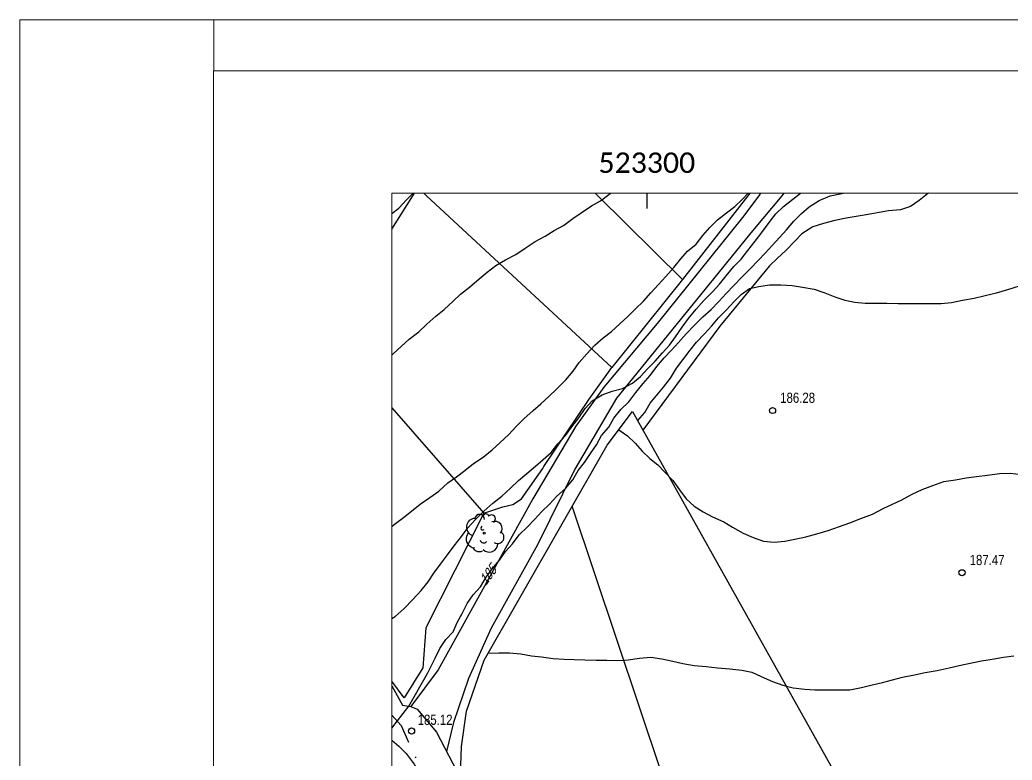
# Model space of a CAD drawing. Header units: metres. Extents: x 523239 to 523998, y 4669208 to 4669802.
# Drawn here: x 523238.5 to 523335.8, y 4669729.4 to 4669802 of the extents above; entities that cross this region are included whole.
import ezdxf
from ezdxf.enums import TextEntityAlignment as Align

# ---------------------------------------------------------------- set-up
doc = ezdxf.new("R2010")
doc.units = ezdxf.units.M
doc.header["$MEASUREMENT"] = 0
doc.linetypes.add('MORSE_D', pattern=[31.75, 12.7, -6.35, 0, -6.35, 0, -6.35])
for name, color, linetype in [('031006 Cota terreno', 9, 'Continuous'), ('032011 Curva cada 1 m', 40, 'Continuous'), ('032015 Curva cada 5 m', 34, 'Continuous'), ('033006 Texto cota terreno', 9, 'Continuous'), ('033015 Texto curva maestra', 42, 'Continuous'), ('072001 Borde aglomerado u hormigon', 7, 'Continuous'), ('072003 Camino', 7, 'Continuous'), ('082001 Valla Alambrada', 7, 'ALAMBRADA'), ('082002 Muro Tapia', 6, 'Continuous'), ('082004 Linde', 3, 'Continuous'), ('082009 Linde Antigua', 104, 'Continuous'), ('101001 Arbol', 3, 'Continuous'), ('102002 Zona arbolada', 3, 'MASA'), ('202001 Eje Calle', 254, 'MORSE_D'), ('992007 Cuadricula', 7, 'Continuous'), ('993007 Textos cuadricula', 7, 'Continuous')]:
    doc.layers.add(name, color=color, linetype=linetype)
doc.layers.add('992006 Lineas cajetin', color=7, linetype='Continuous', lineweight=0)
doc.styles.add('Legend', font='calibri.ttf')
doc.styles.get("Standard").update_dxf_attribs({"font": 'arial.ttf'})
doc.linetypes.add('ALAMBRADA', pattern='A,3,[131,GEOGRAMA.SHX,S=0.5,R=0,X=0,Y=0],3', length=6)
doc.linetypes.add('MASA', pattern='A,0.0001,[130,GEOGRAMA.SHX,S=0.5,R=180,X=0,Y=0],-2.9', length=2.9001)

# ---------------------------------------------------------------- blocks, each defined once
blk = doc.blocks.new('COTAP')
at = {"color": 0}
blk.add_circle((0, 0), 0.3, dxfattribs=at)
blk = doc.blocks.new('ARBOL')
at = {"color": 0}
blk.add_circle((0, 0), 0.0939, dxfattribs=at)
for centre, radius, start, end in [((-0.902, 0.61), 0.852, 92.28, 254.58), ((-0.448, 1.368), 0.48, 359.28777, 173.60777), ((0.156, 1.551), 0.336, 23.15651, 160.46651), ((0.701, 1.409), 0.384, 301.57804, 139.32804), ((1.05, 0.46), 0.708, 319.85562, 114.76562), ((-0.146, 0.514), 0.192, 119.14, 310.56), ((1.31, -0.398), 0.612, 235.52754, 62.02753), ((-0.89, -0.542), 0.888, 142.64, 266.54), ((-0.062, -0.614), 0.336, 189.64, 323.88), ((-0.482, -1.082), 0.72, 213.78, 295.32), ((0.478, -0.998), 0.852, 224.67, 0.24)]:
    blk.add_arc(centre, radius, start, end, dxfattribs=at)

msp = doc.modelspace()

# ---------------------------------------------------------------- linework, layer by layer
at = {"layer": '032011 Curva cada 1 m'}
for points, elevation in [([(523275, 4669783.019), (523275.69, 4669783.54), (523276.43, 4669784.36), (523277.106, 4669785)], 181), ([(523275, 4669752.353), (523275.23, 4669752.53), (523276.15, 4669753.21), (523276.95, 4669753.85), (523277.78, 4669754.52), (523278.73, 4669755.19), (523279.6, 4669755.82), (523280.51, 4669756.61), (523281.33, 4669757.21), (523282.15, 4669757.83), (523283, 4669758.5), (523283.95, 4669759.14), (523284.85, 4669759.84), (523285.64, 4669760.59), (523286.45, 4669761.32), (523287.19, 4669762.15), (523287.96, 4669762.9), (523288.86, 4669763.7), (523289.61, 4669764.37), (523290.4, 4669765.09), (523291.17, 4669765.85), (523292.05, 4669766.73), (523292.77, 4669767.55), (523293.36, 4669768.42), (523294.11, 4669769.25), (523294.9, 4669770.13), (523295.72, 4669770.83), (523296.55, 4669771.44), (523297.36, 4669772.2), (523298.14, 4669772.94), (523298.86, 4669773.65), (523299.68, 4669774.42), (523300.38, 4669775.23), (523301.15, 4669776.06), (523301.87, 4669776.86), (523302.66, 4669777.74), (523303.32, 4669778.57), (523303.97, 4669779.33), (523304.82, 4669780.02), (523305.48, 4669780.85), (523306.18, 4669781.64), (523306.94, 4669782.39), (523307.8, 4669783.08), (523308.61, 4669783.72), (523309.39, 4669784.43), (523309.93, 4669785)], 183), ([(523275, 4669743.318), (523275.32, 4669743.53), (523276.22, 4669744.31), (523277.05, 4669745.19), (523277.87, 4669746.07), (523278.56, 4669746.91), (523279.13, 4669747.78), (523279.77, 4669748.65), (523280.47, 4669749.56), (523281.13, 4669750.44), (523281.82, 4669751.37), (523282.47, 4669752.2), (523283.19, 4669752.98), (523284.03, 4669753.83), (523284.89, 4669754.62), (523285.79, 4669755.33), (523286.63, 4669756.09), (523287.41, 4669756.84), (523288.23, 4669757.54), (523289.1, 4669758.24), (523289.85, 4669758.91), (523290.61, 4669759.58), (523291.28, 4669760.43), (523292.02, 4669761.27), (523292.66, 4669762.1), (523293.33, 4669763), (523293.97, 4669763.92), (523294.65, 4669764.67), (523295.62, 4669765.24), (523296.6, 4669765.59), (523297.63, 4669765.87), (523298.58, 4669766.38), (523299.39, 4669767.03), (523300.06, 4669767.78), (523300.8, 4669768.56), (523301.55, 4669769.35), (523302.22, 4669770.11), (523302.81, 4669770.92), (523303.45, 4669771.87), (523304.09, 4669772.74), (523304.84, 4669773.65), (523305.6, 4669774.5), (523306.43, 4669775.35), (523307.12, 4669776.1), (523307.77, 4669776.92), (523308.51, 4669777.82), (523309.26, 4669778.55), (523309.9, 4669779.38), (523310.62, 4669780.32), (523311.26, 4669781.15), (523312, 4669782.13), (523312.64, 4669782.99), (523313.38, 4669783.71), (523314.32, 4669784.42), (523315.066, 4669785)], 184), ([(523275, 4669769.142), (523275.14, 4669769.25), (523275.92, 4669769.97), (523276.69, 4669770.69), (523277.66, 4669771.42), (523278.43, 4669772.16), (523279.32, 4669772.95), (523280.13, 4669773.62), (523281.01, 4669774.42), (523281.75, 4669775.11), (523282.61, 4669775.81), (523283.56, 4669776.61), (523284.36, 4669777.26), (523285.21, 4669777.93), (523286.15, 4669778.47), (523287.16, 4669779.01), (523288.08, 4669779.62), (523289.06, 4669780.27), (523290.04, 4669780.79), (523290.91, 4669781.35), (523291.82, 4669781.84), (523292.74, 4669782.53), (523293.57, 4669783.08), (523294.57, 4669783.77), (523295.46, 4669784.25), (523296.42, 4669784.97), (523296.458, 4669785)], 182), ([(523299.11, 4669762.72), (523299.79, 4669763.53), (523300.32, 4669764.42), (523300.99, 4669765.2), (523301.62, 4669766), (523302.32, 4669766.88), (523302.91, 4669767.87), (523303.53, 4669768.68), (523304.24, 4669769.61), (523304.88, 4669770.42), (523305.65, 4669771.23), (523306.37, 4669772.02), (523307.01, 4669772.8), (523307.81, 4669773.58), (523308.51, 4669774.36), (523309.24, 4669775.08), (523310.07, 4669775.68), (523310.97, 4669775.88), (523312.01, 4669776.02), (523313.12, 4669776.04), (523314.25, 4669775.96), (523315.27, 4669775.8), (523316.4, 4669775.59), (523317.46, 4669775.24), (523318.43, 4669774.86), (523319.39, 4669774.51), (523320.39, 4669774.34), (523321.39, 4669774.24), (523322.41, 4669774.23), (523323.51, 4669774.22), (523324.62, 4669774.21), (523325.69, 4669774.21), (523326.71, 4669774.2), (523327.76, 4669774.21), (523328.86, 4669774.2), (523329.86, 4669774.3), (523330.95, 4669774.52), (523332.08, 4669774.71), (523333.15, 4669774.98), (523334.26, 4669775.24), (523335.37, 4669775.56), (523336.52, 4669775.94)], 186), ([(523297.24, 4669761.83), (523298.12, 4669761.22), (523298.87, 4669760.5), (523299.54, 4669759.72), (523300.29, 4669759.01), (523301.09, 4669758.4), (523301.8, 4669757.65), (523302.55, 4669756.86), (523303.21, 4669755.92), (523303.86, 4669755.05), (523304.64, 4669754.34), (523305.53, 4669753.77), (523306.44, 4669753.28), (523307.53, 4669752.8), (523308.4, 4669752.29), (523309.43, 4669751.68), (523310.42, 4669751.27), (523311.45, 4669750.89), (523312.47, 4669750.79), (523313.52, 4669750.89), (523314.52, 4669751.09), (523315.57, 4669751.33), (523316.65, 4669751.61), (523317.76, 4669751.96), (523318.87, 4669752.34), (523319.89, 4669752.7), (523320.97, 4669753.12), (523322.11, 4669753.56), (523323.17, 4669754.1), (523324.09, 4669754.53), (523324.99, 4669754.97), (523326.01, 4669755.52), (523326.99, 4669755.96), (523328.04, 4669756.37), (523329.1, 4669756.74), (523330.26, 4669756.92), (523331.29, 4669757.11), (523332.31, 4669757.23), (523333.38, 4669757.38), (523334.55, 4669757.55), (523335.6, 4669757.58), (523336.72, 4669757.44)], 187), ([(523284.46, 4669739.94), (523285.51, 4669739.96), (523286.55, 4669739.96), (523287.65, 4669739.85), (523288.68, 4669739.67), (523289.69, 4669739.56), (523290.82, 4669739.41), (523291.89, 4669739.35), (523292.89, 4669739.31), (523293.92, 4669739.27), (523295.02, 4669739.23), (523296.07, 4669739.24), (523297.12, 4669739.2), (523298.17, 4669739.27), (523299.28, 4669739.44), (523300.38, 4669739.52), (523301.48, 4669739.36), (523302.55, 4669739.15), (523303.54, 4669738.91), (523304.65, 4669738.71), (523305.83, 4669738.61), (523306.93, 4669738.5), (523308.15, 4669738.38), (523309.3, 4669738.26), (523310.3, 4669738.06), (523311.22, 4669737.65), (523312.31, 4669737.14), (523313.33, 4669736.78), (523314.33, 4669736.54), (523315.47, 4669736.4), (523316.47, 4669736.33), (523317.5, 4669736.34), (523318.68, 4669736.33), (523319.89, 4669736.33), (523321.05, 4669736.56), (523322.09, 4669736.81), (523323.09, 4669737.05), (523324.07, 4669737.31), (523325.05, 4669737.58), (523326.23, 4669737.8), (523327.28, 4669738.03), (523328.47, 4669738.24), (523329.62, 4669738.49), (523330.62, 4669738.71), (523331.68, 4669738.94), (523332.81, 4669739.19), (523333.86, 4669739.35), (523334.96, 4669739.52), (523335.96, 4669739.65)], 188)]:
    msp.add_lwpolyline(points, dxfattribs=dict(at, elevation=elevation))
at = {"layer": '032015 Curva cada 5 m', "elevation": 185}
msp.add_lwpolyline([(523275, 4669732.566), (523276.67, 4669734.73), (523278.52, 4669737.99), (523279.25, 4669739.44), (523279.7, 4669740.38), (523280.3, 4669741.27), (523281.01, 4669742.02), (523281.4, 4669742.94), (523281.91, 4669743.82), (523282.39, 4669744.78), (523282.98, 4669745.65), (523283.7, 4669746.44), (523284.24, 4669747.36), (523284.87, 4669748.21), (523285.56, 4669749.04), (523286.15, 4669749.88), (523286.84, 4669750.63), (523287.48, 4669751.51), (523288.29, 4669752.3), (523289, 4669753.04), (523289.7, 4669753.8), (523290.47, 4669754.54), (523291.19, 4669755.32), (523292.03, 4669756.07), (523292.75, 4669756.93), (523293.27, 4669757.82), (523293.88, 4669758.63), (523294.47, 4669759.51), (523295.06, 4669760.36), (523295.54, 4669761.26), (523296.26, 4669762.09), (523296.77, 4669762.97), (523297.44, 4669763.8), (523298.23, 4669764.55), (523298.93, 4669765.46), (523299.64, 4669766.37), (523300.33, 4669767.14), (523300.98, 4669768.01), (523301.7, 4669768.86), (523302.42, 4669769.64), (523303.11, 4669770.39), (523303.86, 4669771.23), (523304.68, 4669772.08), (523305.5, 4669772.88), (523306.32, 4669773.6), (523307.07, 4669774.39), (523307.76, 4669775.18), (523308.54, 4669775.97), (523309.35, 4669776.82), (523310.12, 4669777.6), (523310.9, 4669778.42), (523311.61, 4669779.13), (523312.33, 4669779.9), (523313, 4669780.68), (523313.69, 4669781.41), (523314.41, 4669782.27), (523315.15, 4669783.01), (523315.9, 4669783.67), (523316.88, 4669784.3), (523317.96, 4669784.74), (523319.1, 4669784.98), (523319.229, 4669785)], dxfattribs=at)
at = {"layer": '072001 Borde aglomerado u hormigon', "flags": 128}
msp.add_lwpolyline([(523275, 4669736.731), (523276.04, 4669734.82), (523276.88, 4669734.7), (523277.5, 4669734.44), (523279.37, 4669732.19), (523281.78, 4669727.6)], dxfattribs=at)
at = {"layer": '072003 Camino', "flags": 128}
for points in [[(523311.139, 4669785), (523310.96, 4669784.74), (523309.37, 4669782.64), (523301, 4669772.25), (523295.79, 4669766), (523293.05, 4669762.19), (523288.84, 4669755.05), (523279.56, 4669738.29), (523276.88, 4669734.7)], [(523313.438, 4669785), (523313.22, 4669784.74), (523310.35, 4669781.33), (523297.04, 4669764.91), (523292.95, 4669757.97), (523289.29, 4669750.55), (523284.75, 4669742.37), (523282.52, 4669737.44), (523281.04, 4669733.13), (523280.37, 4669730.28)]]:
    msp.add_lwpolyline(points, dxfattribs=at)
at = {"layer": '082001 Valla Alambrada', "flags": 128}
for points in [[(523275, 4669763.983), (523284.01, 4669753.64), (523278.34, 4669742.4), (523278.04, 4669738.48), (523276.22, 4669735.56), (523275, 4669737.177)], [(523298.6, 4669763.62), (523322.94, 4669720.12)]]:
    msp.add_lwpolyline(points, dxfattribs=at)
at = {"layer": '082002 Muro Tapia', "flags": 128}
msp.add_lwpolyline([(523286.16, 4669710.37), (523284.07, 4669716.79), (523282.4, 4669722.85), (523281.8, 4669726.45), (523281.76, 4669728.91), (523281.82, 4669730.78), (523282.31, 4669734.24), (523284.06, 4669739.23), (523287.54, 4669745.34), (523296.1, 4669760.32), (523298.6, 4669763.62)], dxfattribs=at)
at = {"layer": '082004 Linde', "flags": 128}
msp.add_lwpolyline([(523327.594, 4669785), (523327.52, 4669784.94), (523326.7, 4669784.29), (523325.83, 4669783.72), (523324.87, 4669783.39), (523323.69, 4669783.27), (523321.49, 4669782.9), (523319.52, 4669782.56), (523318.43, 4669782.33), (523317.31, 4669782.05), (523316.28, 4669781.7), (523315.2, 4669781.04), (523314.48, 4669780.26), (523313.65, 4669779.43), (523312.76, 4669778.6), (523312.01, 4669777.9), (523307.15, 4669771.97), (523299.62, 4669761.79)], dxfattribs=at)
at = {"layer": '082009 Linde Antigua', "flags": 128}
for points in [[(523275, 4669781.471), (523277.07, 4669784.74), (523277.234, 4669785)], [(523278.13, 4669785), (523278.41, 4669784.74), (523296.58, 4669767.94)], [(523294.926, 4669785), (523295.19, 4669784.74), (523303.51, 4669776.55)], [(523310.098, 4669785), (523309.9, 4669784.74), (523303.51, 4669776.55)], [(523303.51, 4669776.55), (523296.58, 4669767.94)], [(523284.01, 4669753.64), (523285.89, 4669754.27), (523286.86, 4669754.49), (523287.71, 4669755.04), (523289.79, 4669758.01), (523289.9, 4669758.22), (523294.34, 4669764.82), (523296.58, 4669767.94)], [(523306.68, 4669711.32), (523305.84, 4669715.04), (523292.68, 4669754.34)]]:
    msp.add_lwpolyline(points, dxfattribs=at)
at = {"layer": '102002 Zona arbolada', "flags": 128}
msp.add_lwpolyline([(523275, 4669731.408), (523275.68, 4669730.8), (523276.4, 4669730.1), (523277.21, 4669729.04), (523277.84, 4669727.82), (523278.14, 4669726.72), (523278.14, 4669726.7), (523278.21, 4669725.69), (523278.16, 4669724.46), (523278.13, 4669723.1), (523278.18, 4669721.87), (523278.26, 4669721.14), (523278.32, 4669720.65), (523278.58, 4669719.45), (523278.85, 4669718.39), (523279.12, 4669717.42), (523279.45, 4669716.2), (523279.49, 4669715.1), (523279.14, 4669714.03), (523278.34, 4669713.31), (523278.18, 4669713.26), (523277.47, 4669713.08), (523276.66, 4669713.43), (523275.91, 4669714.13), (523275.16, 4669715.22), (523275, 4669715.51)], dxfattribs=at)
at = {"layer": '202001 Eje Calle', "ltscale": 0.25, "flags": 128}
msp.add_lwpolyline([(523275, 4669733.865), (523275.92, 4669732.83), (523278.41, 4669727.31), (523289.01, 4669694.95), (523292.4, 4669681.51), (523295.92, 4669666.79), (523295.92, 4669661.9), (523293.07, 4669649.95), (523289.68, 4669643.57), (523287.65, 4669631.76), (523288.46, 4669627.96)], dxfattribs=at)
at = {"layer": '992006 Lineas cajetin'}
msp.add_line((523257.548, 4669797), (523257.548, 4669802), dxfattribs=at)
for points in [[(523238.548, 4669802), (523997.548, 4669802), (523997.548, 4669208.004), (523238.548, 4669208.004)], [(523257.542, 4669797), (523992.548, 4669797), (523992.548, 4669275.319), (523257.542, 4669275.319)]]:
    msp.add_lwpolyline(points, close=True, dxfattribs=at)
for points in [[(523275, 4669285), (523275, 4669785)], [(523275, 4669785), (523975, 4669785)]]:
    msp.add_lwpolyline(points, dxfattribs=at)
at = {"layer": '992007 Cuadricula'}
msp.add_lwpolyline([(523300, 4669785), (523300, 4669783.5)], dxfattribs=at)

# ---------------------------------------------------------------- block references
at = {"layer": '031006 Cota terreno'}
for p in [(523312.32, 4669763.71, 186.28), (523330.89, 4669747.81, 187.47), (523276.94, 4669732.3, 185.12)]:
    msp.add_blockref('COTAP', p, dxfattribs=at)
at = {"layer": '101001 Arbol'}
msp.add_blockref('ARBOL', (523284.07, 4669751.68), dxfattribs=at)

# ---------------------------------------------------------------- texts
at = {"layer": '033006 Texto cota terreno', "width": 0.8}
for s, p in [('186.28', (523313.07, 4669764.46, 186.28)), ('187.47', (523331.64, 4669748.56, 187.47)), ('185.12', (523277.54, 4669732.9, 185.12))]:
    msp.add_text(s, height=1, dxfattribs=at).set_placement(p)
at = {"layer": '033015 Texto curva maestra', "oblique": 25, "width": 0.8}
msp.add_text('185', height=1, rotation=53.45, dxfattribs=at).set_placement((523284.38, 4669747.55, 185), align=Align.MIDDLE_CENTER)
at = {"layer": '993007 Textos cuadricula', "style": 'Legend'}
msp.add_text('523300', height=2, dxfattribs=at).set_placement((523300, 4669787), align=Align.CENTER)

doc.saveas('drawing.dxf')
